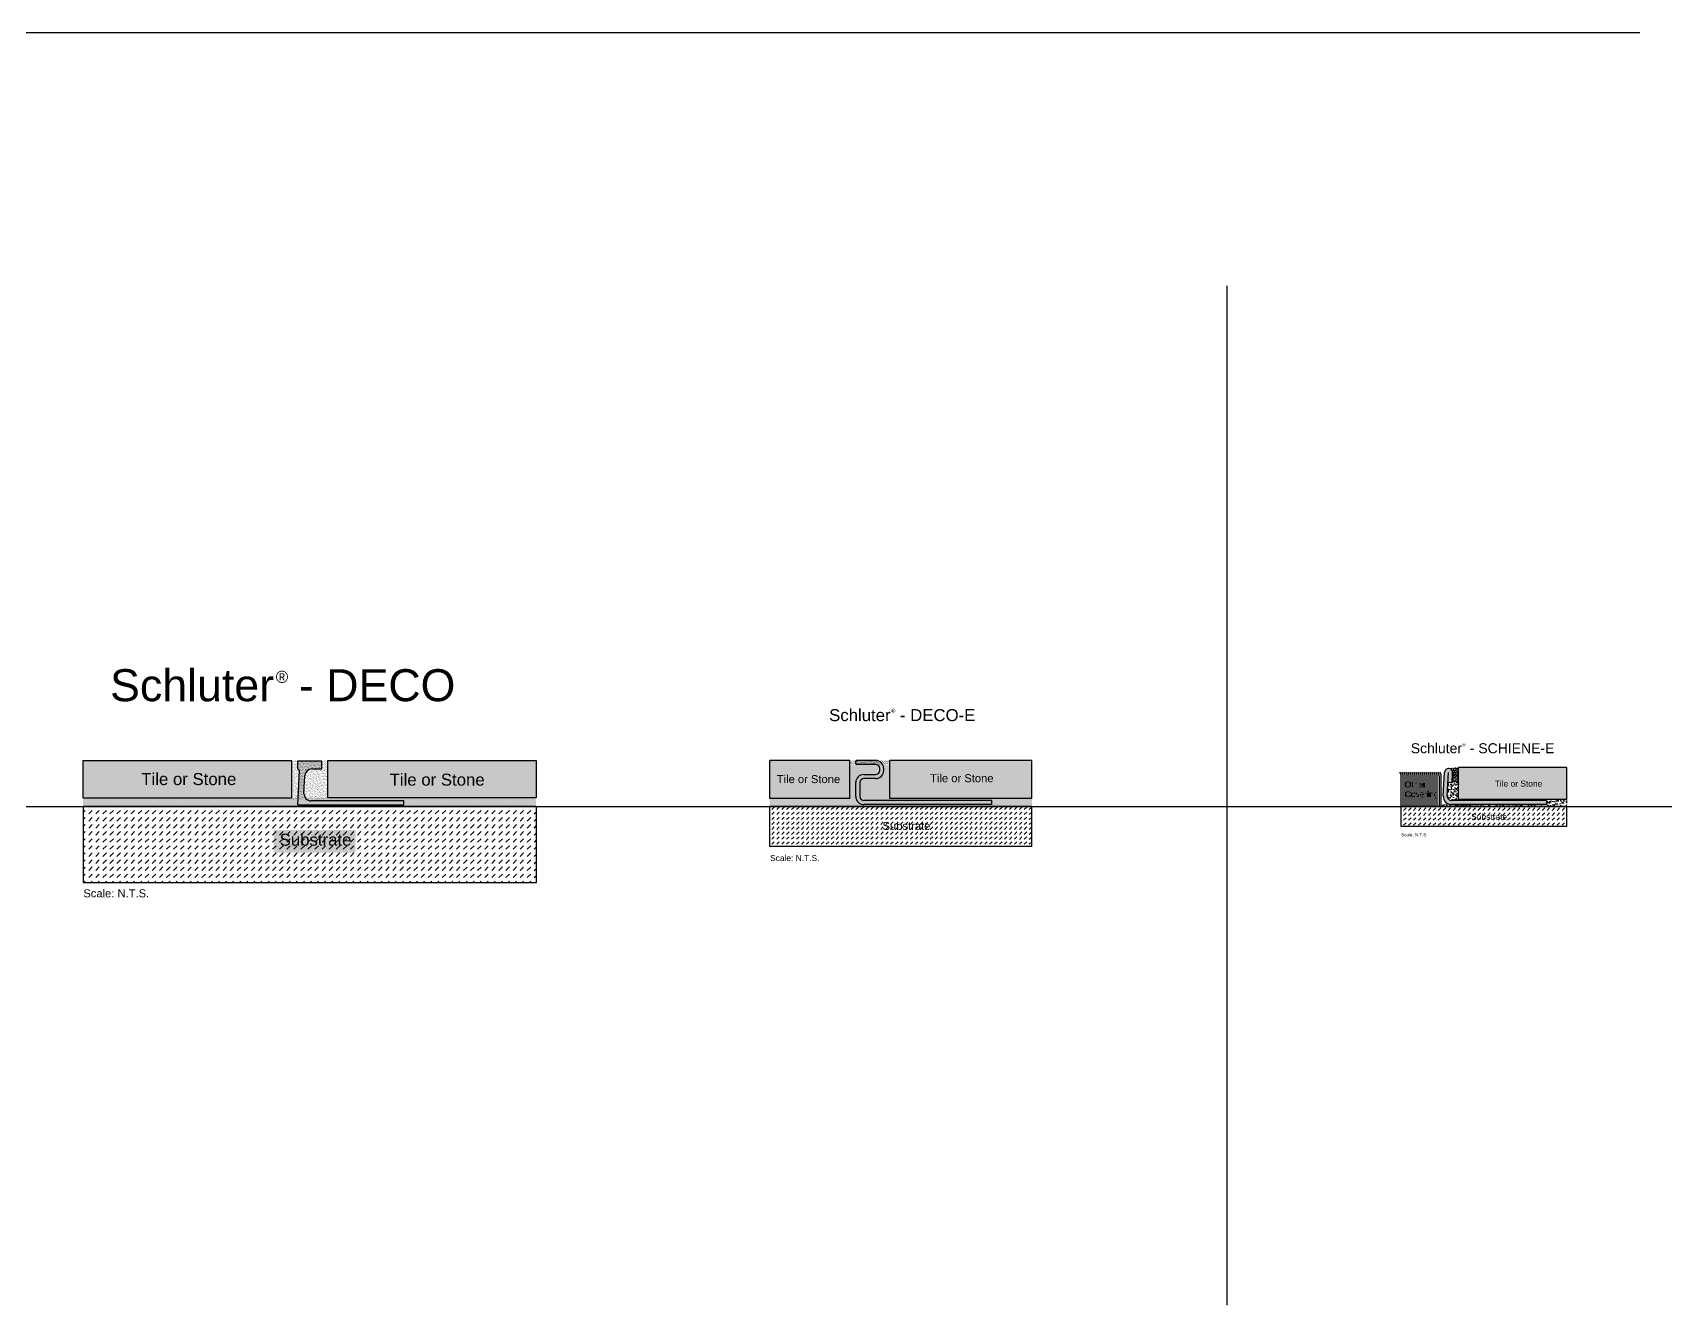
# Model space of a CAD drawing. Header units: inches. Extents: x -272 to 9, y 8 to 62.
# Drawn here: x -66.16 to -50.09, y 47.51 to 60.03 of the extents above; entities that cross this region are included whole.
import ezdxf

# ---------------------------------------------------------------- set-up
doc = ezdxf.new("R2010")
doc.units = ezdxf.units.IN
doc.header["$LTSCALE"] = 0.75
doc.header["$MEASUREMENT"] = 0
doc.linetypes.add('VONLAYER', pattern=[0])
for name, color, linetype in [('1', 1, 'Continuous'), ('INSTALLED', 7, 'Continuous'), ('Profil', 7, 'Continuous'), ('SCHIENE-E', 7, 'Continuous'), ('SCHLÜTER-DECO-E', 7, 'Continuous'), ('TEXT', 7, 'Continuous'), ('var4', 7, 'Continuous')]:
    doc.layers.add(name, color=color, linetype=linetype)
doc.layers.add('HATCH', color=249, linetype='Continuous', lineweight=15)
doc.styles.add('ARIAL', font='arial.ttf')
doc.styles.add('STYLE1', font='arial.ttf')
pattern_1 = [(37.5, (-69.855054, 42.461675), (-0.000744015, 0.022757716), [0, -0.01795272, 0, -0.0200787, 0, -0.019192875]), (7.5, (-69.855054, 42.461675), (0.02090283, 0.03333237), [0, -0.00968502, 0, -0.01618107, 0, -0.006200775]), (327.5, (-69.869582, 42.461675), (0.03678113, 6.684e-05), [0, -0.0059055, 0, -0.0212598, 0, -0.02775585]), (317.5, (-69.869582, 42.461675), (0.03550536, 0.010366226), [0, -0.00295275, 0, -0.01393698, 0, -0.01594485])]

msp = doc.modelspace()

# ---------------------------------------------------------------- hatches: boundary and pattern name
at = {"layer": 'HATCH', "linetype": 'Continuous'}
h = msp.add_hatch(color=9, dxfattribs=at)
h.paths.add_polyline_path([(-58.119, 52.496), (-58.119, 52.87), (-58.907, 52.87), (-58.907, 52.496)])
h.paths.add_polyline_path([(-57.726, 52.496), (-56.328, 52.496), (-56.328, 52.87), (-57.726, 52.87)])
h = msp.add_hatch(dxfattribs=at)
h.set_pattern_fill('AR-SAND', scale=0.007874, style=0)
h.set_pattern_definition([(37.5, (-62.199869, 42.205049), (-0.00049601, 0.01517181), [0, -0.01196848, 0, -0.0133858, 0, -0.01279525]), (7.5, (-62.199869, 42.205049), (0.013935222, 0.022221578), [0, -0.00645668, 0, -0.01078738, 0, -0.00413385]), (327.5, (-62.209554, 42.205049), (0.024520753, 4.456e-05), [0, -0.003937, 0, -0.0141732, 0, -0.0185039]), (317.5, (-62.209554, 42.205049), (0.02367024, 0.006910817), [0, -0.0019685, 0, -0.00929132, 0, -0.0106299])])
h.paths.add_polyline_path([(-57.726, 52.87), (-58.119, 52.87), (-58.119, 52.831), (-57.726, 52.831)])
h = msp.add_hatch(color=7, dxfattribs=at)
h.paths.add_polyline_path([(-56.722, 52.477), (-57.98, 52.477, -0.414214), (-58.019, 52.516), (-58.019, 52.654, -0.414214), (-57.98, 52.693), (-57.864, 52.693, 0.414214), (-57.785, 52.772), (-57.785, 52.792, 0.131652), (-57.795, 52.831), (-57.864, 52.831, -0.414214), (-57.824, 52.792), (-57.824, 52.772, -0.414214), (-57.864, 52.732), (-57.982, 52.732, 0.414214), (-58.06, 52.654), (-58.06, 52.516, 0.414214), (-57.982, 52.437), (-56.722, 52.437)])
h.paths.add_polyline_path([(-57.864, 52.87), (-58.053, 52.87, 0.414214), (-58.06, 52.862), (-58.06, 52.839, 0.414214), (-58.053, 52.831), (-57.795, 52.831, 0.267949)])
h = msp.add_hatch(dxfattribs=at)
h.set_pattern_fill('AR-SAND', scale=0.023622, style=0)
h.set_pattern_definition([(37.5, (-62.19987, 42.20505), (-0.00148803, 0.04551543), [0, -0.03590544, 0, -0.0401574, 0, -0.03838575]), (7.5, (-62.19987, 42.20505), (0.04180567, 0.06666473), [0, -0.01937004, 0, -0.03236214, 0, -0.01240155]), (327.5, (-62.228924, 42.20505), (0.07356226, 0.00013368), [0, -0.011811, 0, -0.0425196, 0, -0.0555117]), (317.5, (-62.228924, 42.20505), (0.07101072, 0.02073245), [0, -0.0059055, 0, -0.02787396, 0, -0.0318897])])
h.paths.add_polyline_path([(-58.06, 52.516), (-58.06, 52.654, -0.414214), (-57.982, 52.732), (-57.864, 52.732, 0.414214), (-57.824, 52.772), (-57.824, 52.792, 0.414214), (-57.864, 52.831), (-58.119, 52.831), (-58.119, 52.496), (-58.907, 52.496), (-58.907, 52.418), (-56.328, 52.418), (-56.328, 52.496), (-57.726, 52.496), (-57.726, 52.831), (-57.795, 52.831, -0.131652), (-57.785, 52.792), (-57.785, 52.772, -0.414214), (-57.864, 52.693), (-57.98, 52.693, 0.414214), (-58.019, 52.654), (-58.019, 52.516, 0.414214), (-57.98, 52.477), (-56.722, 52.477), (-56.722, 52.437), (-57.982, 52.437, -0.414214)])
for color, points in [(7, [(-52.233, 52.654), (-52.193, 52.652), (-52.188, 52.75, 0.414214), (-52.225, 52.792, 0.414214), (-52.267, 52.754), (-52.279, 52.52, 0.429634), (-52.2, 52.437), (-51.26, 52.437), (-51.26, 52.477), (-52.2, 52.477, -0.429634), (-52.24, 52.518)]), (9, [(-52.129, 52.801), (-52.129, 52.486), (-51.063, 52.486), (-51.063, 52.801)])]:
    msp.add_hatch(color=color, dxfattribs=at).paths.add_polyline_path(points)
h = msp.add_hatch(dxfattribs=at)
h.set_pattern_fill('AR-SAND', scale=0.007874, angle=45, style=0)
h.set_pattern_definition([(82.5, (-54.179739, 50.771583), (-0.01107882, 0.01037736), [0, -0.01196848, 0, -0.0133858, 0, -0.01279525]), (52.5, (-54.17974, 50.771583), (-0.00585934, 0.02556672), [0, -0.00645668, 0, -0.01078738, 0, -0.00413385]), (12.5, (-54.186587, 50.764735), (0.01730728, 0.0173703), [0, -0.003937, 0, -0.0141732, 0, -0.0185039]), (2.5, (-54.186587, 50.764735), (0.0118507, 0.02162407), [0, -0.0019685, 0, -0.00929132, 0, -0.0106299])])
h.paths.add_polyline_path([(-52.129, 52.801), (-52.227, 52.792, -0.013091), (-52.225, 52.792, -0.414214), (-52.188, 52.75), (-52.193, 52.652), (-52.129, 52.652)])
h = msp.add_hatch(dxfattribs=at)
h.set_pattern_fill('AR-SAND', scale=0.019685, angle=45, style=0)
h.set_pattern_definition([(82.5, (-54.17974, 50.771583), (-0.02769705, 0.0259434), [0, -0.0299212, 0, -0.0334645, 0, -0.03198812]), (52.5, (-54.17974, 50.771583), (-0.01464835, 0.0639168), [0, -0.0161417, 0, -0.02696845, 0, -0.01033463]), (12.5, (-54.19686, 50.754462), (0.0432682, 0.04342575), [0, -0.0098425, 0, -0.035433, 0, -0.04625975]), (2.5, (-54.19686, 50.75446), (0.02962675, 0.0540602), [0, -0.00492125, 0, -0.0232283, 0, -0.02657475])])
h.paths.add_polyline_path([(-51.063, 52.486), (-52.129, 52.486), (-52.129, 52.652), (-52.193, 52.652), (-52.233, 52.654), (-52.24, 52.518, 0.429634), (-52.2, 52.477), (-51.26, 52.477), (-51.26, 52.437), (-52.2, 52.437, -0.205725), (-52.257, 52.462), (-52.299, 52.418), (-51.063, 52.418)])
h = msp.add_hatch(dxfattribs=at)
h.set_pattern_fill('DASH', scale=0.27559, angle=45, style=0)
h.set_pattern_definition([(45, (-62.19987, 42.20505), (4e-18, 0.04871789), [0.03444875, -0.03444875])])
h.paths.add_polyline_path([(-56.328, 52.418), (-58.907, 52.418), (-58.907, 52.024), (-56.328, 52.024)])
h.paths.add_polyline_path([(-57.812, 52.165), (-57.31, 52.165), (-57.31, 52.287), (-57.812, 52.287)], flags=24)
h = msp.add_hatch(dxfattribs=at)
h.set_pattern_fill('DASH', scale=0.27559, angle=45, style=0)
h.set_pattern_definition([(45, (-54.17974, 50.771583), (4e-18, 0.0487179), [0.03444875, -0.03444875])])
h.paths.add_polyline_path([(-52.692, 52.418), (-52.692, 52.221), (-51.063, 52.221), (-51.063, 52.418)])
h.paths.add_polyline_path([(-52.019, 52.271), (-51.636, 52.271), (-51.636, 52.363), (-52.019, 52.363)], flags=24)
at = {"layer": 'SCHLÜTER-DECO-E', "linetype": 'Continuous'}
for color, points in [(253, [(-65.664, 52.87), (-63.615, 52.87), (-63.615, 52.5), (-65.664, 52.5)]), (7, [(-63.535, 52.771), (-63.552, 52.434), (-62.509, 52.434), (-62.509, 52.473), (-63.422, 52.473, -0.429634), (-63.491, 52.546), (-63.482, 52.723, -0.39896), (-63.413, 52.788), (-63.316, 52.788), (-63.316, 52.867), (-63.552, 52.867), (-63.552, 52.788)]), (253, [(-63.256, 52.872), (-61.207, 52.872), (-61.207, 52.502), (-63.256, 52.502)])]:
    msp.add_hatch(color=color, dxfattribs=at).paths.add_polyline_path(points)
h = msp.add_hatch(dxfattribs=at)
h.set_pattern_fill('AR-SAND', scale=0.011811, style=0)
h.set_pattern_definition(pattern_1)
h.paths.add_polyline_path([(-63.609, 52.87), (-63.262, 52.87), (-63.262, 52.488), (-63.609, 52.488)])
h = msp.add_hatch(dxfattribs=at)
h.set_pattern_fill('AR-SAND', scale=0.011811, style=0)
h.set_pattern_definition(pattern_1)
h.paths.add_polyline_path([(-65.664, 52.5), (-61.207, 52.5), (-61.207, 52.418), (-65.664, 52.418)])
h = msp.add_hatch(dxfattribs=at)
h.set_pattern_fill('DASH', scale=0.3937, angle=45, style=0)
h.set_pattern_definition([(45, (-69.855054, 42.461675), (4e-18, 0.06959698), [0.0492125, -0.0492125])])
h.paths.add_polyline_path([(-61.201, 52.418), (-65.664, 52.418), (-65.664, 51.67), (-61.201, 51.67)])
at = {"layer": 'SCHLÜTER-DECO-E', "linetype": 'Continuous', "true_color": 0xffffff}
msp.add_hatch(color=7, dxfattribs=at).paths.add_polyline_path([(-63.789, 52.188), (-62.982, 52.188), (-62.982, 51.965), (-63.789, 51.965)])

# ---------------------------------------------------------------- linework, layer by layer
at = {"layer": '1'}
for p, q in [((-89.34, 60.034), (-50.345, 60.034)), ((-54.41, 57.541), (-54.41, 47.509)), ((-90.769, 52.418), (8.64, 52.418))]:
    msp.add_line(p, q, dxfattribs=at)
at = {"layer": 'INSTALLED', "color": 1, "linetype": 'Continuous'}
for p, q in [((-58.907, 52.496), (-58.907, 52.87)), ((-58.119, 52.87), (-58.907, 52.87)), ((-58.119, 52.496), (-58.119, 52.87)), ((-56.328, 52.87), (-57.726, 52.87)), ((-57.726, 52.496), (-57.726, 52.87)), ((-56.328, 52.496), (-56.328, 52.87)), ((-52.692, 52.418), (-52.692, 52.715)), ((-52.673, 52.418), (-52.673, 52.715)), ((-52.653, 52.418), (-52.653, 52.715)), ((-52.633, 52.418), (-52.633, 52.715)), ((-52.614, 52.418), (-52.614, 52.715)), ((-52.594, 52.418), (-52.594, 52.715)), ((-52.574, 52.418), (-52.574, 52.715)), ((-52.555, 52.418), (-52.555, 52.715)), ((-52.535, 52.418), (-52.535, 52.715)), ((-52.515, 52.418), (-52.515, 52.715)), ((-52.496, 52.418), (-52.496, 52.715)), ((-52.476, 52.418), (-52.476, 52.715)), ((-52.456, 52.418), (-52.456, 52.715)), ((-52.437, 52.418), (-52.437, 52.715)), ((-52.417, 52.418), (-52.417, 52.715)), ((-52.397, 52.418), (-52.397, 52.715)), ((-52.378, 52.418), (-52.378, 52.715)), ((-52.358, 52.418), (-52.358, 52.715)), ((-52.338, 52.418), (-52.338, 52.715)), ((-52.318, 52.418), (-52.318, 52.715)), ((-52.299, 52.418), (-52.299, 52.715)), ((-51.063, 52.801), (-52.129, 52.801)), ((-52.129, 52.486), (-52.129, 52.801)), ((-51.063, 52.486), (-51.063, 52.801)), ((-58.119, 52.496), (-58.907, 52.496)), ((-58.907, 52.024), (-58.907, 52.418)), ((-56.328, 52.418), (-58.907, 52.418)), ((-56.328, 52.496), (-57.726, 52.496)), ((-56.328, 52.024), (-56.328, 52.418)), ((-52.692, 52.221), (-52.692, 52.418)), ((-51.063, 52.418), (-52.692, 52.418)), ((-51.063, 52.486), (-52.129, 52.486)), ((-51.063, 52.221), (-51.063, 52.418)), ((-51.063, 52.221), (-52.692, 52.221)), ((-56.328, 52.024), (-58.907, 52.024))]:
    msp.add_line(p, q, dxfattribs=at)
for centre in [(-52.752, 52.715), (-52.732, 52.715), (-52.712, 52.715), (-52.692, 52.715), (-52.673, 52.715), (-52.653, 52.715), (-52.633, 52.715), (-52.614, 52.715), (-52.594, 52.715), (-52.574, 52.715), (-52.555, 52.715), (-52.535, 52.715), (-52.515, 52.715), (-52.496, 52.715), (-52.476, 52.715), (-52.456, 52.715), (-52.437, 52.715), (-52.417, 52.715), (-52.397, 52.715), (-52.378, 52.715), (-52.358, 52.715)]:
    msp.add_arc(centre, 0.0591, 0, 41.8103, dxfattribs=at)
at = {"layer": 'Profil'}
for p, q in [((-63.552, 52.867), (-63.316, 52.867)), ((-63.552, 52.788), (-63.552, 52.867)), ((-63.316, 52.788), (-63.316, 52.867)), ((-63.552, 52.788), (-63.535, 52.771)), ((-63.552, 52.434), (-63.535, 52.771)), ((-63.491, 52.546), (-63.482, 52.723)), ((-63.413, 52.788), (-63.316, 52.788)), ((-63.552, 52.434), (-62.509, 52.434)), ((-62.509, 52.473), (-63.422, 52.473)), ((-62.509, 52.434), (-62.509, 52.473))]:
    msp.add_line(p, q, dxfattribs=at)
for centre, start, end in [((-63.413, 52.719), 90, 177), ((-63.422, 52.542), 177, 270)]:
    msp.add_arc(centre, 0.0689, start, end, dxfattribs=at)
at = {"layer": 'SCHIENE-E', "color": 7, "linetype": 'Continuous'}
for p, q in [((-52.279, 52.52), (-52.267, 52.754)), ((-52.24, 52.518), (-52.227, 52.752)), ((-52.193, 52.652), (-52.188, 52.75)), ((-52.193, 52.652), (-52.233, 52.654)), ((-51.26, 52.477), (-52.2, 52.477)), ((-51.26, 52.437), (-52.2, 52.437)), ((-51.26, 52.437), (-51.26, 52.477))]:
    msp.add_line(p, q, dxfattribs=at)
for centre, radius, start, end in [((-52.227, 52.752), 0.0394, 87, 177), ((-52.227, 52.752), 0.0394, 357, 87), ((-52.2, 52.516), 0.0787, 177, 270), ((-52.2, 52.516), 0.0394, 177, 270)]:
    msp.add_arc(centre, radius, start, end, dxfattribs=at)
at = {"layer": 'SCHLÜTER-DECO-E', "color": 7, "linetype": 'Continuous'}
for p, q in [((-58.06, 52.839), (-58.06, 52.862)), ((-57.864, 52.87), (-58.053, 52.87)), ((-57.864, 52.831), (-58.053, 52.831)), ((-57.982, 52.732), (-57.864, 52.732)), ((-57.824, 52.772), (-57.824, 52.792)), ((-57.785, 52.772), (-57.785, 52.792)), ((-58.06, 52.516), (-58.06, 52.654)), ((-58.019, 52.516), (-58.019, 52.654)), ((-57.864, 52.693), (-57.98, 52.693)), ((-56.722, 52.437), (-57.982, 52.437)), ((-56.722, 52.477), (-57.98, 52.477)), ((-56.722, 52.437), (-56.722, 52.477))]:
    msp.add_line(p, q, dxfattribs=at)
at = {"layer": 'SCHLÜTER-DECO-E', "color": 1, "linetype": 'Continuous'}
for points in [[(-65.664, 52.87), (-63.615, 52.87), (-63.615, 52.5), (-65.664, 52.5)], [(-63.256, 52.872), (-61.207, 52.872), (-61.207, 52.502), (-63.256, 52.502)]]:
    msp.add_lwpolyline(points, close=True, dxfattribs=at)
at = {"layer": 'SCHLÜTER-DECO-E', "color": 7, "linetype": 'Continuous'}
msp.add_lwpolyline([(-61.201, 52.418), (-65.664, 52.418), (-65.664, 51.67), (-61.201, 51.67)], close=True, dxfattribs=at)
for centre, radius, start, end in [((-58.053, 52.862), 0.00787, 90, 180), ((-57.864, 52.792), 0.0787, 0, 90), ((-58.053, 52.839), 0.00787, 180, 270), ((-57.982, 52.654), 0.0787, 90, 180), ((-57.864, 52.792), 0.0394, 0, 90), ((-57.864, 52.772), 0.0787, 270, 0), ((-57.864, 52.772), 0.0394, 270, 0), ((-57.98, 52.654), 0.0394, 90, 180), ((-57.982, 52.516), 0.0787, 180, 270), ((-57.98, 52.516), 0.0394, 180, 270)]:
    msp.add_arc(centre, radius, start, end, dxfattribs=at)

# ---------------------------------------------------------------- texts
at = {"layer": 'SCHIENE-E', "color": 7, "linetype": 'Continuous', "insert": (-52.693, 52.156), "char_height": 0.0315, "width": 1.33047, "attachment_point": 1, "style": 'STYLE1'}
msp.add_mtext('{\\fArial|b0|i0|c0|p32;Scale: N.T.S.}', dxfattribs=at)
at = {"layer": 'SCHLÜTER-DECO-E', "color": 7, "linetype": 'Continuous', "insert": (-58.904, 51.94), "char_height": 0.05906, "width": 1.20167, "attachment_point": 1, "style": 'STYLE1'}
msp.add_mtext('Scale: N.T.S.', dxfattribs=at)
at = {"layer": 'TEXT', "color": 7, "linetype": 'Continuous', "style": 'STYLE1'}
for s, height, p in [('Schluter  - DECO', 0.31496, (-65.399, 53.454)), ('®', 0.118, (-63.768, 53.635)), ('Schluter  - DECO-E', 0.11811, (-58.323, 53.258)), ('®', 0.0394, (-57.712, 53.341)), ('Schluter  - SCHIENE-E', 0.09843, (-52.599, 52.942)), ('®', 0.0315, (-52.091, 53.009)), ('Tile or Stone', 0.11811, (-65.092, 52.629)), ('Tile or Stone', 0.11811, (-62.648, 52.623)), ('Tile or Stone', 0.07874, (-58.838, 52.648)), ('Tile or Stone', 0.07874, (-57.329, 52.657)), ('Other', 0.0591, (-52.658, 52.605)), ('Covering', 0.0591, (-52.658, 52.51)), ('Tile or Stone', 0.05906, (-51.773, 52.614)), ('Substrate', 0.0787, (-57.797, 52.187)), ('Substrate', 0.0591, (-52.004, 52.287)), ('Substrate', 0.1181, (-63.73, 52.032))]:
    msp.add_text(s, height=height, dxfattribs=at).set_placement(p)
at = {"layer": 'var4', "linetype": 'VONLAYER', "style": 'ARIAL'}
msp.add_text('Scale: N.T.S.', height=0.07874, dxfattribs=at).set_placement((-65.662, 51.524))

doc.saveas('drawing.dxf')
